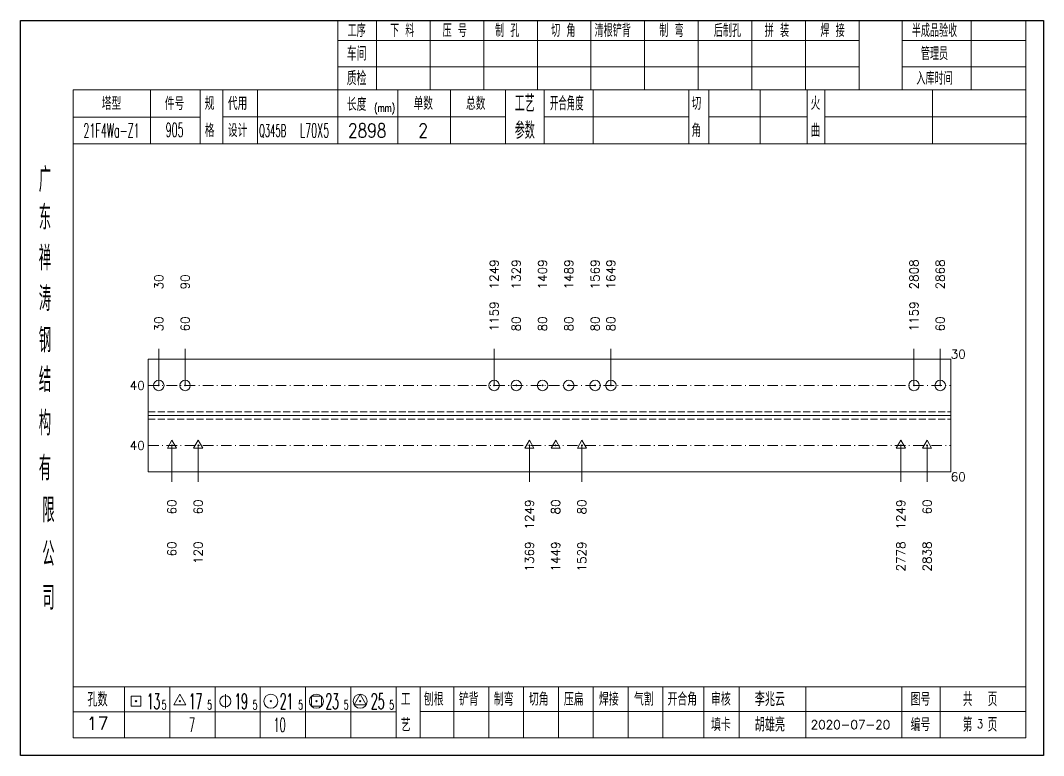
# Model space of a CAD drawing. Extents: x 1310 to 15542, y -76 to 8381.
# Drawn here: x 2140.7 to 2432.8, y -76.1 to 133.9 of the extents above; entities that cross this region are included whole.
import ezdxf
from ezdxf.enums import TextEntityAlignment as Align

# ---------------------------------------------------------------- set-up
doc = ezdxf.new("R2010")
doc.units = 0
doc.header["$MEASUREMENT"] = 0
doc.linetypes.add('一点画线', pattern=[5.2, 3, -1, 0.2, -1])
doc.linetypes.add('虚线', pattern=[2.75, 2, -0.75])
doc.layers.get('0').update_dxf_attribs({"linetype": 'CONTINUOUS', "lineweight": 25})
for name, color, linetype, lineweight in [('1', 7, 'CONTINUOUS', 25), ('4', 7, 'CONTINUOUS', 25), ('5', 7, 'CONTINUOUS', 25)]:
    doc.layers.add(name, color=color, linetype=linetype, lineweight=lineweight)
doc.styles.get("Standard").update_dxf_attribs({"font": 'simplex.shx', "width": 0.7, "height": 3, "bigfont": 'gbhzfs.shx'})

# ---------------------------------------------------------------- blocks, each defined once
blk = doc.blocks.new('孔21.5')
at = {"layer": '5', "color": 7, "linetype": 'Continuous', "lineweight": 13}
for p, q in [((-0.1, -0.1), (0.1, 0.1)), ((0.1, -0.1), (-0.1, 0.1))]:
    blk.add_line(p, q, dxfattribs=at)
blk.add_circle((0, 0), 1, dxfattribs=at)
blk = doc.blocks.new('孔17.5')
at = {"layer": '5', "color": 7, "linetype": 'Continuous', "lineweight": 13}
for p, q in [((0, 1), (-0.866, -0.5)), ((-0.1, -0.1), (0.1, 0.1)), ((0.1, -0.1), (-0.1, 0.1)), ((0.866, -0.5), (0, 1)), ((-0.866, -0.5), (0.866, -0.5))]:
    blk.add_line(p, q, dxfattribs=at)
blk = doc.blocks.new('CTJGK')
at = {"color": 6, "linetype": 'Continuous'}
for p, q in [((0, 209.97), (292.13, 209.97)), ((0, 0), (0, 209.97)), ((292.13, 209.97), (292.13, 0)), ((292.13, 0), (0, 0))]:
    blk.add_line(p, q, dxfattribs=at)

msp = doc.modelspace()

# ---------------------------------------------------------------- linework, layer by layer
at = {"color": 7, "linetype": 'Continuous', "lineweight": 13}
for p, q in [((2180.182, 29.606), (2180.182, 40.034)), ((2187.682, 29.606), (2187.682, 40.034)), ((2275.934, 29.606), (2275.934, 40.034)), ((2309.259, 29.606), (2309.259, 40.034)), ((2395.812, 29.606), (2395.812, 40.034)), ((2403.312, 29.606), (2403.312, 40.034)), ((2183.932, 12.463), (2183.932, 2.034)), ((2191.432, 12.463), (2191.432, 2.034)), ((2286.009, 12.463), (2286.009, 2.034)), ((2301.009, 12.463), (2301.009, 2.034)), ((2392.062, 12.463), (2392.062, 2.034)), ((2399.562, 12.463), (2399.562, 2.034))]:
    msp.add_line(p, q, dxfattribs=at)
at = {"color": 7, "linetype": 'Continuous', "lineweight": 18}
for p, q in [((2177.182, 37.106), (2177.182, 4.963)), ((2177.182, 37.106), (2406.312, 37.106)), ((2406.312, 37.106), (2406.312, 4.963)), ((2177.182, 21.034), (2406.312, 21.034))]:
    msp.add_line(p, q, dxfattribs=at)
at = {"color": 3, "linetype": '一点画线', "lineweight": 13}
for p, q in [((2177.182, 29.606), (2406.312, 29.606)), ((2177.182, 12.463), (2406.312, 12.463))]:
    msp.add_line(p, q, dxfattribs=at)
at = {"color": 1, "linetype": '虚线', "lineweight": 18}
for p, q in [((2177.182, 22.106), (2406.312, 22.106)), ((2177.182, 19.963), (2406.312, 19.963))]:
    msp.add_line(p, q, dxfattribs=at)
at = {"layer": '1', "color": 7, "linetype": 'Continuous', "lineweight": 18}
msp.add_line((2177.182, 4.963), (2406.312, 4.963), dxfattribs=at)
at = {"layer": '4', "color": 1, "linetype": 'Continuous', "lineweight": 18}
for p, q in [((2140.682, 133.861), (2140.682, -76.109)), ((2432.812, 133.861), (2140.682, 133.861)), ((2231.312, 133.861), (2231.312, 114.021)), ((2242.342, 133.861), (2242.342, 114.001)), ((2257.652, 133.861), (2257.652, 114.001)), ((2272.972, 133.861), (2272.972, 114.001)), ((2288.282, 133.861), (2288.282, 114.001)), ((2303.592, 133.861), (2303.592, 114.001)), ((2318.902, 133.861), (2318.902, 114.001)), ((2334.222, 133.861), (2334.222, 114.001)), ((2349.532, 133.861), (2349.532, 114.001)), ((2364.842, 133.861), (2364.842, 114.001)), ((2380.152, 133.861), (2380.152, 114.021)), ((2380.152, 133.861), (2380.152, 114.001)), ((2392.432, 133.861), (2392.432, 114.001)), ((2412.182, 133.861), (2412.182, 114.001)), ((2427.762, 133.861), (2427.762, 114.001)), ((2432.812, 104.061), (2432.812, 133.861)), ((2380.152, 128.131), (2231.312, 128.131)), ((2427.762, 128.131), (2392.432, 128.131)), ((2380.152, 120.651), (2231.312, 120.651)), ((2427.762, 120.651), (2392.432, 120.651)), ((2155.692, 114.001), (2155.692, -71.059)), ((2427.762, 114.001), (2155.692, 114.001)), ((2177.812, 114.011), (2177.812, 98.591)), ((2191.962, 98.591), (2191.962, 114.001)), ((2198.462, 98.591), (2198.462, 114.001)), ((2208.332, 114.001), (2208.332, 98.591)), ((2231.312, 114.021), (2231.312, 98.591)), ((2248.432, 114.001), (2248.432, 98.591)), ((2263.482, 114.001), (2263.482, 98.591)), ((2279.182, 114.001), (2279.182, 98.591)), ((2290.242, 114.001), (2290.242, 98.591)), ((2304.192, 114.001), (2304.192, 98.591)), ((2331.492, 114.001), (2331.492, 98.591)), ((2337.252, 114.001), (2337.252, 98.591)), ((2351.872, 114.001), (2351.872, 98.591)), ((2365.332, 114.001), (2365.332, 98.591)), ((2370.322, 114.001), (2370.322, 98.591)), ((2401.062, 114.001), (2401.062, 98.591)), ((2427.762, -71.059), (2427.762, 114.001)), ((2191.962, 106.241), (2155.692, 106.241)), ((2279.182, 106.291), (2198.462, 106.291)), ((2290.242, 106.291), (2331.492, 106.291)), ((2337.252, 106.291), (2365.332, 106.291)), ((2370.322, 106.291), (2427.942, 106.291)), ((2432.812, -76.109), (2432.812, 104.061)), ((2427.942, 98.591), (2155.692, 98.591)), ((2155.692, -56.529), (2427.762, -56.529)), ((2170.382, -56.529), (2170.382, -71.059)), ((2183.312, -71.059), (2183.312, -56.529)), ((2196.242, -56.529), (2196.242, -71.059)), ((2209.162, -71.059), (2209.162, -56.529)), ((2222.092, -56.529), (2222.092, -71.059)), ((2235.022, -71.059), (2235.022, -56.529)), ((2247.942, -71.059), (2247.942, -56.529)), ((2254.812, -71.059), (2254.812, -56.529)), ((2264.472, -71.059), (2264.472, -56.529)), ((2274.412, -71.059), (2274.412, -56.529)), ((2284.352, -71.059), (2284.352, -56.529)), ((2294.302, -71.059), (2294.302, -56.529)), ((2304.242, -71.059), (2304.242, -56.529)), ((2314.182, -71.059), (2314.182, -56.529)), ((2324.132, -71.059), (2324.132, -56.529)), ((2335.772, -71.059), (2335.772, -56.529)), ((2345.922, -71.059), (2345.922, -56.529)), ((2364.982, -71.059), (2364.982, -56.529)), ((2392.362, -71.059), (2392.362, -56.529)), ((2403.322, -71.059), (2403.322, -56.529)), ((2247.942, -63.659), (2155.692, -63.659)), ((2254.772, -63.499), (2427.762, -63.499)), ((2155.692, -71.059), (2427.762, -71.059)), ((2140.682, -76.109), (2432.812, -76.109))]:
    msp.add_line(p, q, dxfattribs=at)
at = {"layer": '4', "color": 7, "linetype": 'Continuous', "lineweight": 13}
for p, q in [((2172.268, -62.023), (2172.268, -59.195)), ((2172.268, -59.195), (2175.096, -59.195)), ((2173.482, -60.809), (2173.882, -60.409)), ((2173.882, -60.809), (2173.482, -60.409)), ((2175.096, -59.195), (2175.096, -62.023)), ((2186.182, -58.609), (2184.45, -61.609)), ((2185.982, -60.809), (2186.382, -60.409)), ((2186.382, -60.809), (2185.982, -60.409)), ((2187.914, -61.609), (2186.182, -58.609)), ((2199.182, -58.609), (2199.182, -62.609)), ((2211.982, -60.809), (2212.382, -60.409)), ((2212.382, -60.809), (2211.982, -60.409)), ((2223.768, -62.023), (2223.768, -59.195)), ((2223.768, -59.195), (2226.596, -59.195)), ((2224.982, -60.809), (2225.382, -60.409)), ((2225.382, -60.809), (2224.982, -60.409)), ((2226.596, -59.195), (2226.596, -62.023)), ((2237.682, -58.609), (2235.95, -61.609)), ((2237.482, -60.809), (2237.882, -60.409)), ((2237.882, -60.809), (2237.482, -60.409)), ((2239.414, -61.609), (2237.682, -58.609)), ((2175.096, -62.023), (2172.268, -62.023)), ((2184.45, -61.609), (2187.914, -61.609)), ((2226.596, -62.023), (2223.768, -62.023)), ((2235.95, -61.609), (2239.414, -61.609))]:
    msp.add_line(p, q, dxfattribs=at)
for centre, radius in [((2199.182, -60.609), 1.6), ((2212.182, -60.609), 2), ((2225.182, -60.609), 2), ((2237.682, -60.609), 2)]:
    msp.add_circle(centre, radius, dxfattribs=at)

# ---------------------------------------------------------------- block references
at = {"color": 0, "linetype": 'Continuous'}
msp.add_blockref('CTJGK', (2140.682, -76.109), dxfattribs=at)
at = {"color": 8, "linetype": 'Continuous', "lineweight": 9, "xscale": 1.5, "yscale": 1.5, "zscale": 1.5}
for p in [(2180.182, 29.606), (2187.682, 29.606), (2275.934, 29.606), (2282.259, 29.606), (2289.759, 29.606), (2297.259, 29.606), (2304.759, 29.606), (2309.259, 29.606), (2395.812, 29.606), (2403.312, 29.606)]:
    msp.add_blockref('孔21.5', p, dxfattribs=at)
at = {"layer": '1', "color": 8, "linetype": 'Continuous', "lineweight": 9, "xscale": 1.5, "yscale": 1.5, "zscale": 1.5}
for p in [(2183.932, 12.463), (2191.432, 12.463), (2286.009, 12.463), (2293.509, 12.463), (2301.009, 12.463), (2392.062, 12.463), (2399.562, 12.463)]:
    msp.add_blockref('孔17.5', p, dxfattribs=at)

# ---------------------------------------------------------------- texts
at = {"color": 7, "linetype": 'Continuous', "lineweight": 13}
for s, p in [('1249', (2275.934, 57.034)), ('1329', (2282.259, 57.034)), ('1409', (2289.759, 57.034)), ('1489', (2297.259, 57.034)), ('1569', (2304.759, 57.034)), ('1649', (2309.259, 57.034)), ('2808', (2395.812, 57.034)), ('2868', (2403.312, 57.034)), ('30', (2180.182, 57.034)), ('90', (2187.682, 57.034))]:
    msp.add_text(s, height=2.5, rotation=90, dxfattribs=at).set_placement(p, align=Align.MIDDLE_LEFT)
at = {"color": 8, "linetype": 'Continuous', "lineweight": 9}
for s, p in [('1159', (2275.934, 45.034)), ('1159', (2395.812, 45.034)), ('30', (2180.182, 45.034)), ('60', (2187.682, 45.034)), ('80', (2282.259, 45.034)), ('80', (2289.759, 45.034)), ('80', (2297.259, 45.034)), ('80', (2304.759, 45.034)), ('80', (2309.259, 45.034)), ('60', (2403.312, 45.034))]:
    msp.add_text(s, height=2.5, rotation=90, dxfattribs=at).set_placement(p, align=Align.MIDDLE_LEFT)
at = {"color": 7, "linetype": 'Continuous', "lineweight": 13}
msp.add_text('30', height=2.5, dxfattribs=at).set_placement((2406.312, 38.534), align=Align.MIDDLE_LEFT)
for p in [(2176.182, 29.606), (2176.182, 12.463)]:
    msp.add_text('40', height=2.5, dxfattribs=at).set_placement(p, align=Align.MIDDLE_RIGHT)
at = {"layer": '1', "color": 7, "linetype": 'Continuous', "lineweight": 13}
msp.add_text('60', height=2.5, dxfattribs=at).set_placement((2406.312, 3.534), align=Align.MIDDLE_LEFT)
at = {"layer": '1', "color": 8, "linetype": 'Continuous', "lineweight": 9}
for s, p in [('60', (2183.932, -2.966)), ('60', (2191.432, -2.966)), ('1249', (2286.009, -2.966)), ('80', (2293.509, -2.966)), ('80', (2301.009, -2.966)), ('1249', (2392.062, -2.966)), ('60', (2399.562, -2.966))]:
    msp.add_text(s, height=2.5, rotation=90, dxfattribs=at).set_placement(p, align=Align.MIDDLE_RIGHT)
at = {"layer": '1', "color": 7, "linetype": 'Continuous', "lineweight": 13}
for s, p in [('60', (2183.932, -14.966)), ('120', (2191.432, -14.966)), ('1369', (2286.009, -14.966)), ('1449', (2293.509, -14.966)), ('1529', (2301.009, -14.966)), ('2778', (2392.062, -14.966)), ('2838', (2399.562, -14.966))]:
    msp.add_text(s, height=2.5, rotation=90, dxfattribs=at).set_placement(p, align=Align.MIDDLE_RIGHT)
at = {"layer": '4', "color": 1, "linetype": 'Continuous', "lineweight": 25}
for s, height, width, p in [('工序', 3.7, 0.7, (2236.682, 130.991)), ('下 料', 3.7, 0.7, (2249.682, 130.991)), ('压 号', 3.7, 0.7, (2264.682, 130.991)), ('制 孔', 3.7, 0.7, (2279.682, 130.991)), ('切 角', 3.7, 0.7, (2295.682, 130.991)), ('清根铲背 ', 3.7, 0.7, (2310.682, 130.991)), (' 制 弯', 3.7, 0.7, (2325.682, 130.991)), (' 后制孔', 3.7, 0.7, (2341.682, 130.991)), ('拼 装', 3.7, 0.7, (2356.682, 130.991)), (' 焊 接', 3.7, 0.7, (2371.682, 130.991)), ('半成品验收', 3.7, 0.7, (2401.682, 130.991)), ('车间', 4, 0.7, (2236.682, 124.391)), ('管理员', 3.7, 0.7, (2401.682, 124.391)), ('质检', 4, 0.7, (2236.682, 117.331)), ('入库时间', 3.7, 0.7, (2401.682, 117.331)), ('工艺', 4.8, 0.7, (2284.682, 110.151)), ('开合角度', 4, 0.6, (2296.682, 110.151)), ('(mm)', 2.24, 0.7, (2244.682, 108.891)), ('参数', 4.8, 0.7, (2284.682, 102.441)), ('21F4Wa-Z1', 4, 0.5, (2166.682, 102.411)), ('905', 4, 0.5, (2184.682, 102.661)), ('Q345B', 3.5, 0.5, (2212.682, 102.391)), ('L70X5', 4, 0.5, (2224.682, 102.391)), ('2898', 4, 0.8, (2239.682, 102.441)), ('2', 4, 0.8, (2255.682, 102.441)), ('广', 6.96, 0.7, (2147.682, 88.361)), ('东', 6.96, 0.7, (2147.682, 77.571)), ('禅', 6.96, 0.7, (2147.682, 65.981)), ('涛', 6.96, 0.7, (2147.682, 54.381)), ('钢', 6.96, 0.7, (2147.682, 42.491)), ('结', 6.96, 0.7, (2147.682, 31.181)), ('构', 6.96, 0.7, (2147.682, 18.801)), ('有', 6.96, 0.7, (2147.682, 5.991)), ('限', 6.96, 0.7, (2148.682, -6.009)), ('公', 6.96, 0.7, (2148.682, -18.549)), ('司', 6.96, 0.7, (2148.682, -31.029)), ('13', 4.47, 0.5, (2178.682, -60.609)), ('17', 4.47, 0.5, (2190.682, -60.609)), ('19', 4.47, 0.5, (2203.682, -60.609)), ('21', 4.47, 0.5, (2216.682, -60.609)), ('23', 4.47, 0.5, (2229.682, -60.609)), ('25', 4.47, 0.5, (2242.682, -60.609)), ('刨根', 3.7, 0.8, (2258.682, -60.009)), ('铲背', 3.7, 0.8, (2268.682, -60.009)), ('制弯', 3.7, 0.8, (2278.682, -60.009)), ('切角', 3.7, 0.8, (2288.682, -60.009)), ('压扁', 3.7, 0.8, (2298.682, -60.009)), ('焊接', 3.7, 0.8, (2308.682, -60.009)), ('气割', 3.7, 0.8, (2318.682, -60.009)), ('开合角', 3.7, 0.8, (2329.682, -60.009)), ('审核', 3.7, 0.8, (2340.682, -60.009)), ('图号', 3.7, 0.8, (2397.682, -60.009)), ('共  页', 4, 0.8, (2414.682, -60.009)), ('5', 2.68, 0.6, (2181.682, -61.609)), ('5', 2.68, 0.6, (2194.682, -61.609)), ('5', 2.68, 0.6, (2207.682, -61.609)), ('5', 2.68, 0.6, (2220.682, -61.609)), ('5', 2.68, 0.6, (2233.682, -61.609)), ('5', 2.68, 0.6, (2246.682, -61.609)), ('7', 4, 0.5, (2189.682, -67.359)), ('10', 4, 0.5, (2214.682, -67.359)), ('填卡', 3.7, 0.8, (2340.682, -67.279)), ('编号', 3.7, 0.8, (2397.682, -67.279)), ('第  页', 4, 0.8, (2414.682, -67.279))]:
    msp.add_text(s, height=height, dxfattribs=dict(at, width=width)).set_placement(p, align=Align.MIDDLE_CENTER)
for s, height, p in [('塔型', 3.7, (2166.682, 110.121)), ('件号', 3.7, (2184.682, 110.121)), ('规', 3.7, (2194.682, 110.151)), ('代用', 3.7, (2202.682, 110.151)), ('长度', 3.7, (2236.682, 109.891)), ('单数', 3.7, (2255.682, 110.151)), ('总数', 3.7, (2270.682, 110.151)), ('切', 3.7, (2333.682, 110.151)), ('火', 3.7, (2367.682, 110.151)), ('格', 3.7, (2194.682, 102.441)), ('设计', 3.7, (2202.682, 102.441)), ('角', 3.7, (2333.682, 102.441)), ('曲', 3.7, (2367.682, 102.441)), ('孔数', 4, (2162.682, -60.089)), ('工', 3.7, (2250.682, -60.009)), ('李兆云', 4, (2354.682, -60.009)), ('17', 3.7, (2162.682, -66.919)), ('艺', 3.7, (2250.682, -67.359)), ('胡雄亮', 4, (2354.682, -67.279)), ('2020-07-20', 2.5, (2377.682, -67.279))]:
    msp.add_text(s, height=height, dxfattribs=at).set_placement(p, align=Align.MIDDLE_CENTER)
at = {"layer": '4', "color": 6, "linetype": 'Continuous', "lineweight": 25, "width": 0.8}
msp.add_text('3', height=2.5, dxfattribs=at).set_placement((2414.707, -67.051), align=Align.MIDDLE_CENTER)

doc.saveas('drawing.dxf')
